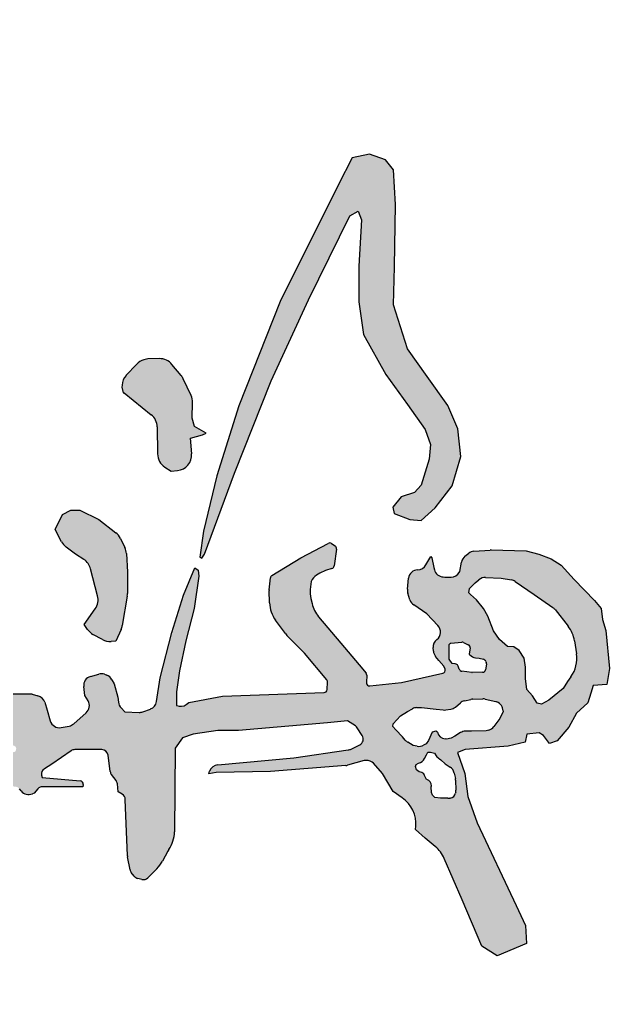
# Model space of a CAD drawing. Extents: x 1680110 to 4798266, y 269661 to 1249705.
# Drawn here: x 2418358 to 2418755, y 670473 to 671131 of the extents above; entities that cross this region are included whole.
import ezdxf

# ---------------------------------------------------------------- set-up
doc = ezdxf.new("R2010")
doc.units = 0
doc.header["$LTSCALE"] = 1000
doc.header["$MEASUREMENT"] = 0
doc.layers.add('签名', color=7, linetype='Continuous')

msp = doc.modelspace()

# ---------------------------------------------------------------- hatches: boundary and pattern name
at = {"layer": '签名'}
h = msp.add_hatch(color=4, dxfattribs=at)
h.paths.add_polyline_path([(2418288.96, 671095.2), (2418302.51, 671093.38), (2418310.06, 671090.52), (2418316.32, 671087.13), (2418318.4, 671082.97), (2418318.92, 671078.03), (2418319.18, 671073.6), (2418319.18, 671072.56), (2418321.53, 671074.64), (2418324.91, 671079.85), (2418328.82, 671085.83), (2418327.26, 671092.6), (2418325.43, 671095.34, 0.161293), (2418314.9, 671103.55), (2418310.59, 671105.09), (2418293.91, 671110.04), (2418271.74, 671115.46, -0.055927), (2418267.29, 671117.09), (2418257.8, 671121.83, -0.036786), (2418255.12, 671123.43), (2418249.79, 671127.16, 0.116967), (2418240.67, 671130.77, 0.125161), (2418239.64, 671130.58), (2418234.16, 671128.07, 0.089225), (2418233.55, 671127.64, -0.045924), (2418233.85, 671127.89), (2418230.54, 671125.62, 0.195275), (2418229.66, 671124.29), (2418229.32, 671122.57, 0.293872), (2418230.16, 671120.43), (2418233.74, 671117.85), (2418237.38, 671116.54), (2418241.29, 671112.64), (2418242.62, 671103.34, 0.040442), (2418242.59, 671103, 0.74192), (2418246.49, 671101.82), (2418247.8, 671103.79), (2418253.54, 671105.61), (2418259.27, 671104.57), (2418263.69, 671101.45), (2418268.68, 671097.18, 0.146226), (2418269.79, 671096.68), (2418279.32, 671095.46)])
h.paths.add_polyline_path([(2418446.63, 670864.88, -0.224051), (2418450.59, 670856.73), (2418450.8, 670838.46, 0.252735), (2418455.7, 670829.64), (2418460.05, 670826.85), (2418464.23, 670827.27, 0.405395), (2418473.77, 670838.58), (2418473.04, 670849.05), (2418481.12, 670851.36), (2418483.43, 670852.51), (2418475.64, 670856.84), (2418474.19, 670862.61), (2418474.43, 670873.08, 0.116113), (2418473.42, 670877.84), (2418468.13, 670889.07, 0.062977), (2418466.7, 670891.32), (2418460.53, 670898.77, 0.230474), (2418452.07, 670902.61), (2418444.18, 670902.4), (2418441.68, 670901.74, 0.141943), (2418436.6, 670898.7), (2418429.78, 670891.37, 0.175293), (2418426.95, 670884.72), (2418426.87, 670883.37), (2418427.74, 670879.62), (2418428.31, 670879.62)])
h.paths.add_polyline_path([(2418429.84, 670771.44, 0.097987), (2418428.81, 670775.43), (2418425.81, 670781.68, 0.115547), (2418422.77, 670785.45), (2418411.42, 670794.31), (2418398.53, 670800.54), (2418392.38, 670800.66), (2418386.89, 670797.64), (2418381.9, 670787.66), (2418386.19, 670779.42, 0.112428), (2418389.24, 670775.82), (2418395.62, 670771.04), (2418401.22, 670767.48, -0.190711), (2418405.81, 670761.15), (2418410.46, 670743, -0.218827), (2418408.87, 670734.27), (2418401.44, 670723.67), (2418403.77, 670720.31, 0.115033), (2418407.35, 670717.07), (2418413.68, 670713.56, 0.14431), (2418419.54, 670712.25), (2418422.65, 670712.45), (2418426.24, 670720.34, 0.064737), (2418427.04, 670722.96), (2418430.4, 670742.73, 0.042109), (2418430.55, 670744.51), (2418430.55, 670758.99)])
h.paths.add_polyline_path([(2418330.64, 670518.48, 0.133698), (2418331.94, 670520.3), (2418334.24, 670526.45), (2418333.99, 670533.18), (2418333.99, 670535.75), (2418331.91, 670536.98), (2418327.25, 670537.22), (2418318.68, 670537.1), (2418314.73, 670537.48, -0.296761), (2418311.1, 670540.36), (2418310.23, 670542.98), (2418308.14, 670542.98), (2418306.21, 670539.98, -0.111035), (2418304.88, 670538.68), (2418302.14, 670536.98), (2418297.32, 670531.65, -0.159662), (2418295.02, 670530.33), (2418291.6, 670529.63), (2418283.03, 670530.37), (2418282.93, 670529.92), (2418282.74, 670525.81), (2418283.13, 670522.28), (2418286.07, 670519.15), (2418290.58, 670514.64), (2418293.12, 670514.84), (2418295.67, 670516.8), (2418297.83, 670516.02), (2418299.98, 670513.27), (2418300.77, 670508.97), (2418300.21, 670498.31, 0.22558), (2418301.61, 670494.94), (2418306.45, 670490.56), (2418308.6, 670490.95), (2418313.5, 670497.41), (2418319.22, 670502.56, 0.121444), (2418320.37, 670504.24), (2418323.09, 670511.6, -0.134274), (2418324.4, 670513.42)])
h = msp.add_hatch(color=4, dxfattribs=at)
h.paths.add_polyline_path([(2418526.79, 670755.1, -0.231178), (2418527.79, 670756.67), (2418547.11, 670768.55), (2418565.67, 670778.32, -0.274551), (2418567.84, 670778.2), (2418570.33, 670776.54, -0.290357), (2418571.26, 670774.46), (2418569.57, 670763.11, -0.282713), (2418568.14, 670761.41), (2418563.82, 670759.97, 0.12974), (2418554.75, 670754.03), (2418554.21, 670752.59), (2418553.5, 670747.24, 0.07073), (2418553.99, 670741.28), (2418554.78, 670737.81, 0.118418), (2418559.18, 670728.92), (2418574.04, 670711.1), (2418586.48, 670696.6), (2418591.11, 670691.04, -0.191696), (2418591.6, 670689.55), (2418591.3, 670684.63, 0.465128), (2418593.64, 670682.38), (2418614.97, 670684.7), (2418642.68, 670690.91, 0.44834), (2418644.23, 670693.68), (2418643.5, 670695.78), (2418640, 670699.52), (2418637.82, 670702.16, -0.157491), (2418636.38, 670705.81), (2418636.23, 670708.13, -0.24693), (2418638.65, 670713.55), (2418638.77, 670713.65, 0.440579), (2418639.46, 670723.03), (2418632.02, 670730.92), (2418623.15, 670736.9, -0.170294), (2418620.63, 670740.28), (2418619.2, 670744.86, -0.102372), (2418618.94, 670747.43), (2418619.72, 670754.82, -0.373734), (2418625.83, 670760.52), (2418625.97, 670760.53, 0.254103), (2418631.21, 670763.62), (2418634.59, 670769.4), (2418635.28, 670768.5), (2418636.73, 670761.99), (2418637.1, 670760.52, 0.331647), (2418643.01, 670755.71), (2418644, 670755.67), (2418648.37, 670755.67, 0.263355), (2418653.84, 670758.76), (2418654.23, 670759.41), (2418655.31, 670765.72, -0.184975), (2418657.64, 670769.64), (2418660.18, 670771.65, -0.149598), (2418663.65, 670773.01), (2418674.93, 670773.86), (2418698.87, 670773.36), (2418707.35, 670771.12), (2418715.58, 670767.88), (2418722.32, 670763.64), (2418731.05, 670753.92), (2418744.86, 670739.95), (2418749.35, 670734.47), (2418750.1, 670726.99), (2418752.34, 670719.76), (2418754.84, 670694.04), (2418753.1, 670683.32), (2418743.87, 670682.57), (2418742.37, 670677.59), (2418740.37, 670671.11), (2418732.64, 670664.13), (2418727.4, 670654.66), (2418719.67, 670645.44), (2418714.43, 670643.69), (2418710.44, 670648.93), (2418707.45, 670650.92), (2418699.22, 670649.92), (2418698.14, 670644.62), (2418686.67, 670641.87), (2418657.74, 670639.63), (2418652.5, 670637.64), (2418657.55, 670623.5), (2418659.54, 670607.95), (2418665.89, 670590.15), (2418692.05, 670534.67), (2418698.43, 670521.28), (2418699.07, 670509.16), (2418679.29, 670500.87), (2418669.08, 670507.25), (2418655.67, 670538.5), (2418643.67, 670566.3, 0.119239), (2418637.67, 670574.29), (2418630.78, 670579.95), (2418624.4, 670585.69), (2418624.57, 670587.91, 0.267055), (2418615.46, 670607.03), (2418609.23, 670611.34), (2418602.2, 670623.38), (2418596.18, 670630.4), (2418595.14, 670631.14, 0.225942), (2418589.74, 670632.1), (2418578.7, 670629.05, -0.047725), (2418577.5, 670628.85), (2418526.91, 670624.88), (2418490.24, 670624.02), (2418485.35, 670623.28), (2418485.87, 670624.95, -0.302854), (2418491.39, 670629.38), (2418542.47, 670633.91), (2418579.11, 670639.28, 0.079622), (2418581.03, 670639.88), (2418586.9, 670642.82, 0.447831), (2418588.56, 670648.93), (2418585.11, 670654.24, 0.101957), (2418583.91, 670655.46), (2418578.61, 670658.99), (2418565.06, 670657.48), (2418505.32, 670652.47), (2418491.27, 670652.47), (2418474.7, 670649.96), (2418467.68, 670647.45), (2418462.66, 670640.43), (2418462.21, 670584.28, -0.1506), (2418458.42, 670572.35), (2418457.64, 670571.21), (2418454.12, 670564.53, -0.07539), (2418450.34, 670559.4), (2418444.24, 670553.31, -0.258442), (2418440.28, 670552.18), (2418437.52, 670552.82, -0.172364), (2418435.12, 670554.35), (2418433.15, 670556.88, -0.116492), (2418432.34, 670558.65), (2418430.53, 670567.7), (2418429.11, 670605.98, 0.257654), (2418426.99, 670609.5), (2418424.39, 670611.01), (2418423.81, 670616.51, 0.137932), (2418422.96, 670618.64), (2418419.8, 670622.78, -0.130882), (2418418.96, 670624.8), (2418417.49, 670635.81, 0.375873), (2418413.28, 670639.5), (2418395.1, 670639.5, 0.153785), (2418392.67, 670638.73), (2418379.69, 670629.65), (2418374.66, 670626.54, 0.298099), (2418372.69, 670622.33), (2418373.27, 670620.7), (2418398.86, 670618.58, -0.449386), (2418400.76, 670616.04), (2418400.45, 670614.53), (2418373.46, 670614.53, 0.210128), (2418370.33, 670613.15), (2418367.72, 670610.31), (2418366.59, 670609.82, -0.340919), (2418359.04, 670611.71), (2418357.97, 670613.06, 0.210758), (2418354.94, 670614.66), (2418349.63, 670615.04, -0.201903), (2418345.22, 670617.28), (2418341.5, 670621.67, -0.259318), (2418340.3, 670627.75), (2418340.87, 670629.53, -0.264412), (2418348.62, 670636.63), (2418355.05, 670638.1), (2418355.56, 670639.24, 0.42547), (2418354.4, 670642.08), (2418351.86, 670643.1, 0.080244), (2418347.28, 670643.74), (2418337.1, 670643.37), (2418277.84, 670642.68), (2418231.37, 670638.81), (2418210.46, 670637.49, 0.145884), (2418208.18, 670636.65), (2418178.14, 670614.15), (2418153.5, 670597.62), (2418123.23, 670574.75), (2418083.45, 670547.67), (2418071.26, 670538.27, 0.151784), (2418069.09, 670535.17), (2418067.97, 670531.69), (2418067.97, 670528.84, 0.121298), (2418068.69, 670525.88), (2418070.52, 670523.78), (2418074.11, 670522.86), (2418077.89, 670522.94, 0.108689), (2418086.76, 670525.1), (2418092.75, 670528.04), (2418136.39, 670548.07), (2418188.99, 670572.14), (2418233.72, 670590.31), (2418252.4, 670594.24), (2418280.42, 670595.71), (2418287.18, 670595.36, -0.148728), (2418291.83, 670593.67), (2418296.02, 670590.53, -0.11645), (2418298.52, 670587.53), (2418301.55, 670581.47), (2418292.05, 670580.01, 0.187953), (2418286.7, 670576.92), (2418276.11, 670563.69, 0.102525), (2418274.55, 670560.62), (2418272.06, 670551.51), (2418260.8, 670551.51, 0.144191), (2418256.19, 670550.15), (2418204.23, 670516.64), (2418155.02, 670487.72, 0.063491), (2418153.32, 670486.4), (2418144.25, 670477.34, -0.080592), (2418142.04, 670475.74), (2418139.2, 670474.33, -0.178905), (2418133.35, 670473.68), (2418131.15, 670477.26), (2418128.78, 670484.28, -0.27945), (2418130.56, 670492.9), (2418133.44, 670496.01), (2418146.99, 670500.07, 0.073381), (2418149.24, 670501.12), (2418215.04, 670544.63), (2418238.18, 670560.67, 0.06755), (2418239.87, 670562.22), (2418243.36, 670566.41), (2418243.56, 670567.57, 0.305341), (2418236.88, 670570.85), (2418234.21, 670570.66), (2418189.97, 670551.02), (2418112.2, 670517.57), (2418089.72, 670509.03, -0.052637), (2418085.41, 670507.89), (2418072.29, 670505.88, -0.090596), (2418064.66, 670506.09), (2418055.79, 670507.97, -0.085038), (2418049.13, 670510.62), (2418045.42, 670512.88, -0.181064), (2418042.66, 670516.4), (2418041.01, 670521.63, -0.147202), (2418040.96, 670525.3), (2418043, 670532.42, -0.109427), (2418044.31, 670534.84), (2418055.76, 670548.05, -0.048018), (2418056.65, 670548.89), (2418092.54, 670577), (2418123.51, 670598.12), (2418133.12, 670605.72, 0.298156), (2418134.6, 670610.14), (2418132.85, 670616.78), (2418129.4, 670620.71), (2418117.61, 670621.69), (2417985.75, 670605.51), (2417912.89, 670597.64), (2417752.89, 670584.6, -0.291644), (2417748.85, 670586.73), (2417737.9, 670605.99), (2417737.9, 670607.57, -0.383842), (2417741.7, 670611.79), (2417765.92, 670614.34), (2417952.21, 670622.69), (2418080.14, 670636.48), (2418125.85, 670639.92), (2418127.68, 670644.86), (2418126.3, 670663.46), (2418118.22, 670687.65), (2418110.8, 670696.92), (2418100.37, 670710.63, -0.101619), (2418098.52, 670714.49), (2418097.14, 670719.98, -0.109256), (2418097.02, 670724.56), (2418098.44, 670731.97, -0.280752), (2418105.88, 670740.15), (2418107.55, 670740.64, -0.126758), (2418112.85, 670740.82), (2418118.02, 670739.67, -0.15474), (2418123.58, 670736.45), (2418132.51, 670726.64, -0.081557), (2418134.38, 670723.75), (2418137.21, 670717.3, -0.093443), (2418138.09, 670713.46), (2418138.63, 670700.01), (2418142.96, 670674.68), (2418149.3, 670649.31, 0.390931), (2418154.12, 670646.15), (2418173.26, 670649.34), (2418188.63, 670657.3, 0.171134), (2418190.56, 670659.36), (2418196.76, 670673.44), (2418215.31, 670701.87), (2418224.14, 670719.51, 0.116513), (2418224.59, 670721.41), (2418224.59, 670734.31, 0.107138), (2418224.21, 670736.07), (2418222.49, 670739.85, 0.523435), (2418215.62, 670741.1), (2418208.62, 670734.1, -0.18265), (2418205.88, 670732.87), (2418197.55, 670732.35, -0.340063), (2418193.25, 670735.25), (2418192.06, 670738.82, 0.294066), (2418188.47, 670741.7), (2418185.19, 670742.05, 0.133568), (2418174.18, 670740.26), (2418172.64, 670739.56), (2418163.23, 670734.34, 0.220074), (2418161.12, 670731.45), (2418159.17, 670721.7, -0.080659), (2418158.69, 670720.42), (2418151.61, 670708.05), (2418149.92, 670709.4, -0.201849), (2418148.34, 670712.3), (2418146.16, 670734.16, -0.240558), (2418146.86, 670735.96), (2418156.47, 670744.49, 0.21433), (2418157.18, 670746.08), (2418157.18, 670748.77, 0.280337), (2418156.03, 670750.66), (2418122.55, 670767.99), (2418098.94, 670782.37, 0.156534), (2418095.15, 670783.28), (2418085.45, 670782.57, -0.46076), (2418080.9, 670787.15), (2418081.99, 670800.34, -0.064651), (2418084.29, 670811.04), (2418091.13, 670837.27), (2418100.87, 670874.7), (2418112.35, 670919.81), (2418114.6, 670931.48), (2418101.56, 670930.17, -0.064936), (2418090.57, 670930.51), (2418080.28, 670932.16, -0.080775), (2418073.81, 670934.32), (2418069.09, 670936.79, -0.135752), (2418060.82, 670944.52), (2418060.58, 670944.91, -0.154043), (2418057.5, 670957.33), (2418057.63, 670959.34, -0.136703), (2418058.37, 670961.49), (2418063.27, 670968.55), (2418064.42, 670968.85, -0.279334), (2418068.63, 670967.57), (2418077.62, 670957.56), (2418090.38, 670951.38), (2418102.91, 670948.88, 0.141167), (2418114.63, 670949.86), (2418117.07, 670951.61), (2418119.97, 670955.79, 0.122029), (2418120.42, 670957.79), (2418119.75, 670988.54, 0.13949), (2418116.32, 670999.65), (2418111.8, 671006.61), (2418108.44, 671010.18, 0.109197), (2418100.86, 671015.34), (2418094.92, 671017.71, -0.674227), (2418098.72, 671037.69), (2418105.46, 671037.38, -0.092395), (2418114.96, 671034.29), (2418122.07, 671030.26, -0.067551), (2418126.62, 671026.8), (2418136.52, 671016.91), (2418136.98, 671016.29, -0.157847), (2418141.09, 671003.86), (2418141.44, 670953.99, 0.507739), (2418144.22, 670951.99), (2418161.63, 670957.67), (2418201.16, 670967.95), (2418204.67, 670969.27, 0.285141), (2418218.32, 670987.04), (2418218.6, 670989.82), (2418212.24, 671002.55), (2418212.07, 671005.39, -0.404917), (2418217.85, 671012.12), (2418222.62, 671012.55, -0.059906), (2418224.14, 671012.5), (2418231.11, 671011.46, -0.217925), (2418235.55, 671008.56), (2418239.47, 671002.35, -0.127757), (2418240.45, 670999.3), (2418240.89, 670991.41), (2418241.14, 670989.52, 0.45192), (2418249.1, 670984.21), (2418261.22, 670987.44, 0.061267), (2418266.03, 670989.38), (2418274.71, 670994.18, -0.126968), (2418284.99, 670996.83), (2418317.87, 670996.83, 0.329734), (2418319.9, 670998.33), (2418323.97, 671011.64), (2418328.98, 670997.8, 0.229531), (2418330.3, 670996.51), (2418332.46, 670995.79, -0.382276), (2418333.87, 670993.33), (2418331.98, 670984.55, -0.203047), (2418331.03, 670983.19), (2418325.21, 670979.55), (2418314.09, 670973.38), (2418298.45, 670968.03), (2418276.62, 670963.92), (2418265.92, 670963.92), (2418256.81, 670964.24, 0.112418), (2418252.17, 670963.36), (2418249.22, 670962.07, 0.326044), (2418247.96, 670959.91), (2418249.84, 670941.55), (2418248.6, 670933.73), (2418245.71, 670928.99, 0.328096), (2418246.13, 670923.98), (2418249.84, 670919.75), (2418259.28, 670885.54, 0.053255), (2418259.61, 670884.7), (2418274.55, 670856.14), (2418286.4, 670837.06), (2418296.48, 670821.32, 0.098742), (2418297.63, 670820.12), (2418312.09, 670810.08), (2418334.68, 670789.55, 0.218816), (2418338.07, 670788.48), (2418339.69, 670788.68, -0.291918), (2418343.82, 670786.72), (2418344.94, 670784.93, -0.158896), (2418345.58, 670782.37), (2418345.02, 670774.54), (2418350.28, 670776.52), (2418339.75, 670765.33), (2418339.3, 670762.67, -0.240188), (2418333.57, 670754.91), (2418329.6, 670754.39), (2418310.36, 670754.39), (2418282.19, 670752.09), (2418266.02, 670751.62), (2418259.56, 670749.78), (2418258.16, 670738.13), (2418249.85, 670722.9), (2418239.22, 670709.98), (2418235.99, 670703.98), (2418230.57, 670691.98, -0.059303), (2418227.97, 670687.68), (2418219.12, 670676.32, 0.096023), (2418215.46, 670669.11), (2418213.82, 670663.38), (2418216.13, 670660.14), (2418222.6, 670658.76), (2418264.96, 670664.82), (2418284.67, 670666.56, 0.368288), (2418290.47, 670672.45), (2418290.53, 670673.39, -0.287337), (2418294.52, 670678.85), (2418296.64, 670679.7, -0.1299), (2418299.87, 670680.09), (2418319, 670677.46), (2418337.65, 670676.95), (2418364.84, 670676.95, -0.061275), (2418366.39, 670676.76), (2418370.37, 670675.76, -0.265952), (2418374.94, 670671.38), (2418376.5, 670666.08), (2418378.64, 670658.83, 0.385739), (2418385.94, 670654.37), (2418391.37, 670655.4, 0.134429), (2418394.39, 670656.88), (2418402.78, 670664.28, 0.361907), (2418404.03, 670672.34), (2418401.89, 670675.91), (2418401.18, 670681.9, -0.367837), (2418405.76, 670688.77), (2418411.3, 670690.35, -0.157947), (2418415.22, 670690.22), (2418416.59, 670689.72, -0.191883), (2418420.12, 670686.58), (2418421.57, 670683.68), (2418424.16, 670674.88), (2418424.47, 670671.48, 0.175535), (2418426.31, 670667.55), (2418428.82, 670665.04), (2418438.41, 670664.59, 0.100406), (2418440.92, 670664.97), (2418446.03, 670666.85, 0.271742), (2418450.13, 670671.84), (2418452.65, 670687.82), (2418460.42, 670718.35), (2418468.36, 670743.48), (2418475.96, 670761.83), (2418478.04, 670760.28), (2418478.55, 670756.14), (2418475.45, 670734.4), (2418469.75, 670712.66), (2418465.6, 670692.47), (2418463.53, 670678.5), (2418463.53, 670669.19, 0.280775), (2418470.12, 670669.93), (2418471.82, 670671.25), (2418494.61, 670675.39), (2418562.8, 670677.9, 0.384258), (2418564.85, 670679.88), (2418565.18, 670684.88, 0.192772), (2418564.69, 670686.39), (2418549.7, 670704.37), (2418538.93, 670715.12, -0.038185), (2418536.82, 670717.58), (2418530.26, 670726.52, -0.150784), (2418526.16, 670738.35), (2418525.87, 670746.81)])
h.paths.add_polyline_path([(2418220.45, 670951.67), (2418221.95, 670944.76), (2418220.84, 670918.05), (2418213.14, 670873.43), (2418202.36, 670832.65), (2418187.73, 670791.11), (2418174.64, 670771.1), (2418156.93, 670780.34), (2418138.45, 670788.8), (2418106.9, 670802.51, -0.411776), (2418104.68, 670808.07), (2418113.81, 670829.58), (2418122.28, 670855.73), (2418132.29, 670894.2), (2418136.91, 670916.51), (2418142.3, 670929.59), (2418147.93, 670931.53), (2418167.79, 670935.44), (2418186.44, 670943.25), (2418202.99, 670948.67), (2418216.54, 670952.27)], flags=16)
h.paths.add_polyline_path([(2418240.97, 670902.59), (2418242.83, 670902.06), (2418246.55, 670895.43), (2418249.47, 670879.77), (2418261.15, 670852.98), (2418277.47, 670818.38, 0.039662), (2418278.3, 670816.92), (2418289.24, 670800.91), (2418299.33, 670782.87), (2418304.37, 670774.11), (2418302.52, 670772.26), (2418285.79, 670771.46), (2418265.44, 670769.29), (2418226.22, 670772.46, 0.081589), (2418224.85, 670772.35), (2418212.23, 670769.2, 0.183834), (2418209.75, 670767.47), (2418208.24, 670765.25, -0.12786), (2418204.21, 670761.74), (2418198.71, 670758.99), (2418193.41, 670760.85), (2418192.71, 670765.35), (2418193.25, 670771.83), (2418200.27, 670786.93), (2418210.53, 670806.36), (2418220.25, 670828.47), (2418229.43, 670852.21), (2418235.91, 670878.65), (2418237.53, 670900.23), (2418238.58, 670902.32)], flags=16)
h.paths.add_polyline_path([(2418660.71, 670747.87), (2418664.59, 670751.69), (2418667.04, 670753.81, -0.191823), (2418671.5, 670755.36), (2418682.07, 670754.89), (2418688.88, 670753.68, -0.10674), (2418691.37, 670752.66), (2418704.22, 670743.82), (2418716.85, 670735.05, -0.07439), (2418718.22, 670733.76), (2418727.03, 670722.55, -0.129106), (2418731.33, 670712.65), (2418732.65, 670704.06, -0.195793), (2418728.94, 670688.47), (2418726.66, 670685.29), (2418723.75, 670680.63), (2418714.13, 670672.77), (2418709.18, 670670.15), (2418706.26, 670670.73), (2418703.06, 670675.68), (2418699.27, 670680.05), (2418698.39, 670687.33), (2418698.39, 670694.9), (2418697.52, 670701.02), (2418694.02, 670706.26), (2418690.53, 670708.59), (2418686.15, 670708.88), (2418680.91, 670713.54), (2418676.83, 670719.36), (2418673.04, 670729.26), (2418670.13, 670734.51), (2418665.46, 670740.33), (2418661.38, 670743.82), (2418660.17, 670744.99)], flags=16)
h.paths.add_polyline_path([(2418647, 670710.16), (2418647.9, 670711.24), (2418648.08, 670711.24), (2418656.19, 670711.96), (2418659.89, 670710.12, -0.319194), (2418661.05, 670707.95), (2418660.52, 670703.86), (2418660.99, 670703.35, 0.170609), (2418664.72, 670701.36), (2418667.19, 670700.98), (2418670.12, 670700.34, -0.270894), (2418671.7, 670698.89), (2418672.06, 670697.73), (2418671.7, 670694.31), (2418671.49, 670693.28, -0.35173), (2418669.45, 670691.57), (2418662.32, 670691.43), (2418655.56, 670692.23, -0.28734), (2418653.81, 670693.64), (2418653.14, 670695.57, 0.155831), (2418652.36, 670696.6, 0.184917), (2418650.98, 670697.24), (2418648.98, 670697.37), (2418647, 670700.44), (2418647, 670705.66)], flags=16)
h.paths.add_polyline_path([(2418609.24, 670656.96), (2418614.29, 670662.23), (2418618.87, 670665.2), (2418622.44, 670667.07, -0.109091), (2418625.09, 670667.79), (2418628.5, 670667.95), (2418638.36, 670666.81), (2418642.98, 670666.23, 0.069308), (2418644.73, 670666.25), (2418648.07, 670666.77, 0.13629), (2418651.18, 670668.17), (2418654.56, 670670.99, -0.117467), (2418657.21, 670672.3), (2418661.58, 670673.31, -0.049761), (2418662.83, 670673.47), (2418669.64, 670673.66, -0.063156), (2418671.23, 670673.5), (2418678.47, 670671.85), (2418679.18, 670671.58, -0.311276), (2418683.28, 670665.62), (2418683.28, 670665.2), (2418680.99, 670660.39), (2418676.99, 670655.01, -0.162986), (2418673.67, 670652.69), (2418671.82, 670652.15), (2418661.97, 670651.92), (2418658.06, 670651.92, 0.140475), (2418654.69, 670650.95), (2418650.73, 670648.48), (2418648.44, 670647.34), (2418645.23, 670646.65), (2418644.25, 670646.77, -0.312011), (2418639.06, 670651.24), (2418638.01, 670651.99), (2418635.6, 670651.23), (2418633.08, 670645.73), (2418631.48, 670643.44), (2418629.81, 670642.51, -0.174687), (2418625.55, 670641.79), (2418622.77, 670642.3), (2418619.09, 670644.51, -0.082204), (2418617.5, 670645.85), (2418615.66, 670648.03), (2418611.08, 670652.84), (2418609.02, 670655.13)], flags=16)
h.paths.add_polyline_path([(2418624.82, 670629.51), (2418626.36, 670630.35, 0.21493), (2418630.46, 670633.61), (2418631.71, 670636.04), (2418632.7, 670637.83), (2418634.39, 670637.83), (2418637.17, 670637.24), (2418638.34, 670635.37, 0.120194), (2418640.5, 670633.27), (2418641.35, 670632.76), (2418644.33, 670629.98), (2418647.66, 670627.8, -0.198061), (2418650.4, 670623.78), (2418651.29, 670619.55), (2418651.56, 670612.23, -0.06461), (2418651.41, 670610.6), (2418651.32, 670610.19, -0.302829), (2418647.91, 670606.94), (2418647.38, 670606.85, -0.052243), (2418646.05, 670606.76), (2418641.15, 670606.93), (2418637.27, 670607.23), (2418635.68, 670608.82), (2418635.09, 670610.61), (2418634.98, 670614.81, 0.37754), (2418631.81, 670619.44), (2418630.41, 670622.13), (2418629.92, 670623.33), (2418628.62, 670624.12), (2418626.73, 670624.52), (2418624.94, 670625.91), (2418624.45, 670628.19)], flags=16)
msp.add_hatch(color=4, dxfattribs=at).paths.add_polyline_path([(2418572.49, 671019.8), (2418533.4, 670941), (2418505.5, 670870.82), (2418490.75, 670823.69), (2418481.78, 670786.56), (2418479.22, 670768.96), (2418480.5, 670768.32), (2418482.41, 670771.12), (2418502.53, 670825.52), (2418527.19, 670887.59), (2418552.33, 670942.1), (2418580.19, 670998.7), (2418585.67, 671001.89), (2418587.96, 670995.96), (2418586.13, 670964.92), (2418586.13, 670940.74), (2418589.33, 670918.83), (2418604.4, 670891.9), (2418619.01, 670871.82), (2418630.89, 670854.93), (2418634.54, 670844.89), (2418633.63, 670834.85), (2418628.15, 670817.51), (2418623.76, 670812.55), (2418614.79, 670809.67), (2418609.03, 670802.63), (2418609.99, 670798.47), (2418620.58, 670794.26), (2418628.26, 670793.62), (2418637.55, 670802.26), (2418649.08, 670816.99), (2418654.85, 670836.83), (2418652.93, 670855.39), (2418646.2, 670871.07), (2418632.11, 670890.59), (2418618.98, 670909.15), (2418609.66, 670938.73), (2418610.3, 670964.33), (2418610.92, 671006.36), (2418609.64, 671029.72), (2418604.2, 671036.44), (2418593.31, 671040.28), (2418581.78, 671037.72)])

# ---------------------------------------------------------------- linework, layer by layer
at = {"layer": '签名', "color": 4}
for p, q in [((2418581.78, 671037.72, -1062.25), (2418572.49, 671019.8, -1062.25)), ((2418593.31, 671040.28, -1062.25), (2418581.78, 671037.72, -1062.25)), ((2418604.2, 671036.44, -1062.25), (2418593.31, 671040.28, -1062.25)), ((2418609.64, 671029.72, -1062.25), (2418604.2, 671036.44, -1062.25)), ((2418610.92, 671006.36, -1062.25), (2418609.64, 671029.72, -1062.25)), ((2418572.49, 671019.8, -1062.25), (2418533.4, 670941, -1062.25)), ((2418610.3, 670964.33, -1062.25), (2418610.92, 671006.36, -1062.25)), ((2418552.33, 670942.1, -1062.25), (2418580.19, 670998.7, -1062.25)), ((2418580.19, 670998.7, -1062.25), (2418585.67, 671001.89, -1062.25)), ((2418585.67, 671001.89, -1062.25), (2418587.96, 670995.96, -1062.25)), ((2418587.96, 670995.96, -1062.25), (2418586.13, 670964.92, -1062.25)), ((2418586.13, 670964.92, -1062.25), (2418586.13, 670940.74, -1062.25)), ((2418609.66, 670938.73, -1062.25), (2418610.3, 670964.33, -1062.25)), ((2418533.4, 670941, -1062.25), (2418505.5, 670870.82, -1062.25)), ((2418527.19, 670887.59, -1062.25), (2418552.33, 670942.1, -1062.25)), ((2418586.13, 670940.74, -1062.25), (2418589.33, 670918.83, -1062.25)), ((2418618.98, 670909.15, -1062.25), (2418609.66, 670938.73, -1062.25)), ((2418589.33, 670918.83, -1062.25), (2418604.4, 670891.9, -1062.25)), ((2418632.11, 670890.59, -1062.25), (2418618.98, 670909.15, -1062.25)), ((2418436.6, 670898.7, -1062.25), (2418429.78, 670891.37, -1062.25)), ((2418444.18, 670902.4, -1062.25), (2418441.68, 670901.74, -1062.25)), ((2418452.07, 670902.61, -1062.25), (2418444.18, 670902.4, -1062.25)), ((2418466.7, 670891.32, -1062.25), (2418460.53, 670898.77, -1062.25)), ((2418604.4, 670891.9, -1062.25), (2418619.01, 670871.82, -1062.25)), ((2418473.42, 670877.84, -1062.25), (2418468.13, 670889.07, -1062.25)), ((2418502.53, 670825.52, -1062.25), (2418527.19, 670887.59, -1062.25)), ((2418646.2, 670871.07, -1062.25), (2418632.11, 670890.59, -1062.25)), ((2418426.95, 670884.72, -1062.25), (2418426.87, 670883.37, -1062.25)), ((2418426.87, 670883.37, -1062.25), (2418427.74, 670879.62, -1062.25)), ((2418427.74, 670879.62, -1062.25), (2418428.31, 670879.62, -1062.25)), ((2418428.31, 670879.62, -1062.25), (2418446.63, 670864.88, -1062.25)), ((2418474.19, 670862.61, -1062.25), (2418474.43, 670873.08, -1062.25)), ((2418505.5, 670870.82, -1062.25), (2418490.75, 670823.69, -1062.25)), ((2418619.01, 670871.82, -1062.25), (2418630.89, 670854.93, -1062.25)), ((2418652.93, 670855.39, -1062.25), (2418646.2, 670871.07, -1062.25)), ((2418475.64, 670856.84, -1062.25), (2418474.19, 670862.61, -1062.25)), ((2418450.59, 670856.73, -1062.25), (2418450.8, 670838.46, -1062.25)), ((2418483.43, 670852.51, -1062.25), (2418475.64, 670856.84, -1062.25)), ((2418481.12, 670851.36, -1062.25), (2418483.43, 670852.51, -1062.25)), ((2418630.89, 670854.93, -1062.25), (2418634.54, 670844.89, -1062.25)), ((2418654.85, 670836.83, -1062.25), (2418652.93, 670855.39, -1062.25)), ((2418473.04, 670849.05, -1062.25), (2418481.12, 670851.36, -1062.25)), ((2418473.77, 670838.58, -1062.25), (2418473.04, 670849.05, -1062.25)), ((2418634.54, 670844.89, -1062.25), (2418633.63, 670834.85, -1062.25)), ((2418633.63, 670834.85, -1062.25), (2418628.15, 670817.51, -1062.25)), ((2418649.08, 670816.99, -1062.25), (2418654.85, 670836.83, -1062.25)), ((2418455.7, 670829.64, -1062.25), (2418460.05, 670826.85, -1062.25)), ((2418460.05, 670826.85, -1062.25), (2418464.23, 670827.27, -1062.25)), ((2418490.75, 670823.69, -1062.25), (2418481.78, 670786.56, -1062.25)), ((2418482.41, 670771.12, -1062.25), (2418502.53, 670825.52, -1062.25)), ((2418628.15, 670817.51, -1062.25), (2418623.76, 670812.55, -1062.25)), ((2418637.55, 670802.26, -1062.25), (2418649.08, 670816.99, -1062.25)), ((2418614.79, 670809.67, -1062.25), (2418609.03, 670802.63, -1062.25)), ((2418623.76, 670812.55, -1062.25), (2418614.79, 670809.67, -1062.25)), ((2418386.89, 670797.64, -1062.25), (2418392.38, 670800.66, -1062.25)), ((2418392.38, 670800.66, -1062.25), (2418398.53, 670800.54, -1062.25)), ((2418398.53, 670800.54, -1062.25), (2418411.42, 670794.31, -1062.25)), ((2418609.03, 670802.63, -1062.25), (2418609.99, 670798.47, -1062.25)), ((2418628.26, 670793.62, -1062.25), (2418637.55, 670802.26, -1062.25)), ((2418381.9, 670787.66, -1062.25), (2418386.89, 670797.64, -1062.25)), ((2418411.42, 670794.31, -1062.25), (2418422.77, 670785.45, -1062.25)), ((2418609.99, 670798.47, -1062.25), (2418620.58, 670794.26, -1062.25)), ((2418620.58, 670794.26, -1062.25), (2418628.26, 670793.62, -1062.25)), ((2418386.19, 670779.42, -1062.25), (2418381.9, 670787.66, -1062.25)), ((2418425.81, 670781.68, -1062.25), (2418428.81, 670775.43, -1062.25)), ((2418481.78, 670786.56, -1062.25), (2418479.22, 670768.96, -1062.25)), ((2418395.62, 670771.04, -1062.25), (2418389.24, 670775.82, -1062.25)), ((2418547.11, 670768.55, -1062.25), (2418565.67, 670778.32, -1062.25)), ((2418567.84, 670778.2, -1062.25), (2418570.33, 670776.54, -1062.25)), ((2418571.26, 670774.46, -1062.25), (2418569.57, 670763.11, -1062.25)), ((2418663.65, 670773.01, -1062.25), (2418674.62, 670773.84, -1062.25)), ((2418675.23, 670773.86, -1062.25), (2418698.87, 670773.36, -1062.25)), ((2418401.22, 670767.48, -1062.25), (2418395.62, 670771.04, -1062.25)), ((2418429.84, 670771.44, -1062.25), (2418430.55, 670758.99, -1062.25)), ((2418479.22, 670768.96, -1062.25), (2418480.5, 670768.32, -1062.25)), ((2418480.5, 670768.32, -1062.25), (2418482.41, 670771.12, -1062.25)), ((2418527.79, 670756.67, -1062.25), (2418547.11, 670768.55, -1062.25)), ((2418631.29, 670763.75, -1062.25), (2418634.59, 670769.4, -1062.25)), ((2418634.59, 670769.4, -1062.25), (2418635.28, 670768.5, -1062.25)), ((2418635.28, 670768.5, -1062.25), (2418636.73, 670761.99, -1062.25)), ((2418657.64, 670769.64, -1062.25), (2418660.18, 670771.65, -1062.25)), ((2418698.87, 670773.36, -1062.25), (2418707.35, 670771.12, -1062.25)), ((2418707.35, 670771.12, -1062.25), (2418715.58, 670767.88, -1062.25)), ((2418715.58, 670767.88, -1062.25), (2418722.32, 670763.64, -1062.25)), ((2418410.46, 670743, -1062.25), (2418405.81, 670761.15, -1062.25)), ((2418468.36, 670743.48, -1062.25), (2418475.96, 670761.83, -1062.25)), ((2418475.96, 670761.83, -1062.25), (2418478.04, 670760.28, -1062.25)), ((2418568.14, 670761.41, -1062.25), (2418563.82, 670759.97, -1062.25)), ((2418625.83, 670760.52, -1062.25), (2418625.97, 670760.53, -1062.25)), ((2418636.73, 670761.99, -1062.25), (2418637.1, 670760.52, -1062.25)), ((2418654.23, 670759.41, -1062.25), (2418655.31, 670765.72, -1062.25)), ((2418722.32, 670763.64, -1062.25), (2418731.05, 670753.92, -1062.25)), ((2418430.55, 670758.99, -1062.25), (2418430.55, 670744.51, -1062.25)), ((2418478.55, 670756.14, -1062.25), (2418475.45, 670734.4, -1062.25)), ((2418478.04, 670760.28, -1062.25), (2418478.55, 670756.14, -1062.25)), ((2418525.88, 670746.97, -1062.25), (2418526.79, 670755.1, -1062.25)), ((2418554.75, 670754.03, -1062.25), (2418554.21, 670752.59, -1062.25)), ((2418618.94, 670747.43, -1062.25), (2418619.72, 670754.82, -1062.25)), ((2418643.01, 670755.71, -1062.25), (2418644, 670755.67, -1062.25)), ((2418644, 670755.67, -1062.25), (2418648.37, 670755.67, -1062.25)), ((2418653.84, 670758.76, -1062.25), (2418654.23, 670759.41, -1062.25)), ((2418664.59, 670751.69, -1062.25), (2418667.04, 670753.81, -1062.25)), ((2418671.5, 670755.36, -1062.25), (2418682.07, 670754.89, -1062.25)), ((2418682.07, 670754.89, -1062.25), (2418688.88, 670753.68, -1062.25)), ((2418731.05, 670753.92, -1062.25), (2418744.86, 670739.95, -1062.25)), ((2418554.21, 670752.59, -1062.25), (2418553.5, 670747.24, -1062.25)), ((2418660.17, 670744.99, -1062.25), (2418660.71, 670747.87, -1062.25)), ((2418660.71, 670747.87, -1062.25), (2418664.59, 670751.69, -1062.25)), ((2418691.37, 670752.66, -1062.25), (2418704.22, 670743.82, -1062.25)), ((2418430.4, 670742.73, -1062.25), (2418427.04, 670722.96, -1062.25)), ((2418460.42, 670718.35, -1062.25), (2418468.36, 670743.48, -1062.25)), ((2418468.36, 670743.48, -1062.25), (2418468.36, 670743.48, -1062.25)), ((2418526.16, 670738.35, -1062.25), (2418525.87, 670746.66, -1062.25)), ((2418553.99, 670741.28, -1062.25), (2418554.78, 670737.81, -1062.25)), ((2418620.63, 670740.28, -1062.25), (2418619.2, 670744.86, -1062.25)), ((2418661.38, 670743.82, -1062.25), (2418660.17, 670744.99, -1062.25)), ((2418665.46, 670740.33, -1062.25), (2418661.38, 670743.82, -1062.25)), ((2418704.22, 670743.82, -1062.25), (2418716.85, 670735.05, -1062.25)), ((2418401.44, 670723.67, -1062.25), (2418408.87, 670734.27, -1062.25)), ((2418475.45, 670734.4, -1062.25), (2418469.75, 670712.66, -1062.25)), ((2418632.02, 670730.92, -1062.25), (2418623.15, 670736.9, -1062.25)), ((2418670.13, 670734.51, -1062.25), (2418665.46, 670740.33, -1062.25)), ((2418673.04, 670729.26, -1062.25), (2418670.13, 670734.51, -1062.25)), ((2418744.86, 670739.95, -1062.25), (2418749.35, 670734.47, -1062.25)), ((2418749.35, 670734.47, -1062.25), (2418750.1, 670726.99, -1062.25)), ((2418559.18, 670728.92, -1062.25), (2418574.04, 670711.1, -1062.25)), ((2418639.46, 670723.03, -1062.25), (2418632.02, 670730.92, -1062.25)), ((2418676.83, 670719.36, -1062.25), (2418673.04, 670729.26, -1062.25)), ((2418718.22, 670733.76, -1062.25), (2418727.03, 670722.55, -1062.25)), ((2418403.77, 670720.31, -1062.25), (2418401.44, 670723.67, -1062.25)), ((2418536.82, 670717.58, -1062.25), (2418530.26, 670726.52, -1062.25)), ((2418750.1, 670726.99, -1062.25), (2418752.34, 670719.76, -1062.25)), ((2418413.68, 670713.56, -1062.25), (2418407.35, 670717.07, -1062.25)), ((2418426.24, 670720.34, -1062.25), (2418422.65, 670712.45, -1062.25)), ((2418452.65, 670687.82, -1062.25), (2418460.42, 670718.35, -1062.25)), ((2418549.7, 670704.37, -1062.25), (2418538.93, 670715.12, -1062.25)), ((2418680.91, 670713.54, -1062.25), (2418676.83, 670719.36, -1062.25)), ((2418752.34, 670719.76, -1062.25), (2418754.84, 670694.04, -1062.25)), ((2418422.65, 670712.45, -1062.25), (2418419.54, 670712.25, -1062.25)), ((2418469.75, 670712.66, -1062.25), (2418465.6, 670692.47, -1062.25)), ((2418574.04, 670711.1, -1062.25), (2418586.48, 670696.6, -1062.25)), ((2418636.38, 670705.81, -1062.25), (2418636.23, 670708.13, -1062.25)), ((2418638.65, 670713.55, -1062.25), (2418638.77, 670713.65, -1062.25)), ((2418647, 670710.16, -1062.25), (2418647.9, 670711.24, -1062.25)), ((2418647, 670705.66, -1062.25), (2418647, 670710.16, -1062.25)), ((2418647.9, 670711.24, -1062.25), (2418648.08, 670711.24, -1062.25)), ((2418648.08, 670711.24, -1062.25), (2418655.59, 670711.91, -1062.25)), ((2418656.73, 670711.7, -1062.25), (2418659.89, 670710.12, -1062.25)), ((2418661.05, 670707.95, -1062.25), (2418660.52, 670703.86, -1062.25)), ((2418686.15, 670708.88, -1062.25), (2418680.91, 670713.54, -1062.25)), ((2418690.53, 670708.59, -1062.25), (2418686.15, 670708.88, -1062.25)), ((2418694.02, 670706.26, -1062.25), (2418690.53, 670708.59, -1062.25)), ((2418731.33, 670712.65, -1062.25), (2418732.65, 670704.06, -1062.25)), ((2418564.69, 670686.39, -1062.25), (2418549.7, 670704.37, -1062.25)), ((2418640, 670699.52, -1062.25), (2418637.82, 670702.16, -1062.25)), ((2418647, 670700.44, -1062.25), (2418647, 670705.66, -1062.25)), ((2418660.52, 670703.86, -1062.25), (2418660.99, 670703.35, -1062.25)), ((2418664.72, 670701.36, -1062.25), (2418667.19, 670700.98, -1062.25)), ((2418697.52, 670701.02, -1062.25), (2418694.02, 670706.26, -1062.25)), ((2418586.48, 670696.6, -1062.25), (2418591.11, 670691.04, -1062.25)), ((2418643.5, 670695.78, -1062.25), (2418640, 670699.52, -1062.25)), ((2418644.23, 670693.68, -1062.25), (2418643.5, 670695.78, -1062.25)), ((2418648.98, 670697.37, -1062.25), (2418647, 670700.44, -1062.25)), ((2418650.98, 670697.24, -1062.25), (2418648.98, 670697.37, -1062.25)), ((2418652.51, 670696.49, -1062.25), (2418652.22, 670696.73, -1062.25)), ((2418653.81, 670693.64, -1062.25), (2418653.14, 670695.57, -1062.25)), ((2418667.19, 670700.98, -1062.25), (2418670.12, 670700.34, -1062.25)), ((2418671.7, 670698.89, -1062.25), (2418671.93, 670698.15, -1062.25)), ((2418672.01, 670697.3, -1062.25), (2418671.7, 670694.31, -1062.25)), ((2418698.39, 670694.9, -1062.25), (2418697.52, 670701.02, -1062.25)), ((2418698.39, 670687.33, -1062.25), (2418698.39, 670694.9, -1062.25)), ((2418405.76, 670688.77, -1062.25), (2418411.3, 670690.35, -1062.25)), ((2418415.22, 670690.22, -1062.25), (2418416.59, 670689.72, -1062.25)), ((2418465.6, 670692.47, -1062.25), (2418463.53, 670678.5, -1062.25)), ((2418591.6, 670689.55, -1062.25), (2418591.3, 670684.63, -1062.25)), ((2418614.97, 670684.7, -1062.25), (2418642.68, 670690.91, -1062.25)), ((2418662.18, 670691.45, -1062.25), (2418655.56, 670692.23, -1062.25)), ((2418669.45, 670691.57, -1062.25), (2418662.47, 670691.43, -1062.25)), ((2418671.7, 670694.31, -1062.25), (2418671.49, 670693.28, -1062.25)), ((2418728.94, 670688.47, -1062.25), (2418726.66, 670685.29, -1062.25)), ((2418754.84, 670694.04, -1062.25), (2418753.1, 670683.32, -1062.25)), ((2418401.89, 670675.91, -1062.25), (2418401.18, 670681.9, -1062.25)), ((2418420.12, 670686.58, -1062.25), (2418421.57, 670683.68, -1062.25)), ((2418421.57, 670683.68, -1062.25), (2418424.16, 670674.88, -1062.25)), ((2418450.13, 670671.84, -1062.25), (2418452.65, 670687.82, -1062.25)), ((2418564.85, 670679.88, -1062.25), (2418565.18, 670684.88, -1062.25)), ((2418593.64, 670682.38, -1062.25), (2418614.97, 670684.7, -1062.25)), ((2418699.27, 670680.05, -1062.25), (2418698.39, 670687.33, -1062.25)), ((2418726.66, 670685.29, -1062.25), (2418723.75, 670680.63, -1062.25)), ((2418743.87, 670682.57, -1062.25), (2418742.37, 670677.59, -1062.25)), ((2418753.1, 670683.32, -1062.25), (2418743.87, 670682.57, -1062.25)), ((2418337.65, 670676.95, -1062.25), (2418364.84, 670676.95, -1062.25)), ((2418366.39, 670676.76, -1062.25), (2418370.37, 670675.76, -1062.25)), ((2418404.03, 670672.34, -1062.25), (2418401.89, 670675.91, -1062.25)), ((2418463.53, 670678.5, -1062.25), (2418463.53, 670669.18, -1062.25)), ((2418471.82, 670671.25, -1062.25), (2418494.61, 670675.39, -1062.25)), ((2418494.61, 670675.39, -1062.25), (2418562.8, 670677.9, -1062.25)), ((2418703.06, 670675.68, -1062.25), (2418699.27, 670680.05, -1062.25)), ((2418706.26, 670670.73, -1062.25), (2418703.06, 670675.68, -1062.25)), ((2418723.75, 670680.63, -1062.25), (2418714.13, 670672.77, -1062.25)), ((2418742.37, 670677.59, -1062.25), (2418740.37, 670671.11, -1062.25)), ((2418374.94, 670671.38, -1062.25), (2418376.5, 670666.08, -1062.25)), ((2418424.16, 670674.88, -1062.25), (2418424.47, 670671.48, -1062.25)), ((2418463.53, 670669.18, -1062.25), (2418463.7, 670669.11, -1062.25)), ((2418470.12, 670669.93, -1062.25), (2418471.82, 670671.25, -1062.25)), ((2418651.18, 670668.17, -1062.25), (2418654.56, 670670.99, -1062.25)), ((2418657.21, 670672.3, -1062.25), (2418661.58, 670673.31, -1062.25)), ((2418662.83, 670673.47, -1062.25), (2418669.64, 670673.66, -1062.25)), ((2418671.23, 670673.5, -1062.25), (2418678.47, 670671.85, -1062.25)), ((2418678.47, 670671.85, -1062.25), (2418679.18, 670671.58, -1062.25)), ((2418709.18, 670670.15, -1062.25), (2418706.26, 670670.73, -1062.25)), ((2418714.13, 670672.77, -1062.25), (2418709.18, 670670.15, -1062.25)), ((2418740.37, 670671.11, -1062.25), (2418732.64, 670664.13, -1062.25)), ((2418376.5, 670666.08, -1062.25), (2418378.64, 670658.83, -1062.25)), ((2418394.39, 670656.88, -1062.25), (2418402.78, 670664.28, -1062.25)), ((2418426.31, 670667.55, -1062.25), (2418428.82, 670665.04, -1062.25)), ((2418428.82, 670665.04, -1062.25), (2418438.41, 670664.59, -1062.25)), ((2418440.92, 670664.97, -1062.25), (2418446.03, 670666.85, -1062.25)), ((2418609.24, 670656.96, -1062.25), (2418614.29, 670662.23, -1062.25)), ((2418614.29, 670662.23, -1062.25), (2418618.87, 670665.2, -1062.25)), ((2418618.87, 670665.2, -1062.25), (2418622.44, 670667.07, -1062.25)), ((2418625.09, 670667.79, -1062.25), (2418628.5, 670667.95, -1062.25)), ((2418628.5, 670667.95, -1062.25), (2418638.36, 670666.81, -1062.25)), ((2418638.36, 670666.81, -1062.25), (2418642.98, 670666.23, -1062.25)), ((2418644.73, 670666.25, -1062.25), (2418648.07, 670666.77, -1062.25)), ((2418683.28, 670665.2, -1062.25), (2418680.99, 670660.39, -1062.25)), ((2418683.28, 670665.62, -1062.25), (2418683.28, 670665.2, -1062.25)), ((2418732.64, 670664.13, -1062.25), (2418727.4, 670654.66, -1062.25)), ((2418385.94, 670654.37, -1062.25), (2418391.37, 670655.4, -1062.25)), ((2418565.06, 670657.48, -1062.25), (2418505.32, 670652.47, -1062.25)), ((2418578.61, 670658.99, -1062.25), (2418565.06, 670657.48, -1062.25)), ((2418583.91, 670655.46, -1062.25), (2418578.61, 670658.99, -1062.25)), ((2418609.02, 670655.13, -1062.25), (2418609.24, 670656.96, -1062.25)), ((2418680.99, 670660.39, -1062.25), (2418676.99, 670655.01, -1062.25)), ((2418474.7, 670649.96, -1062.25), (2418467.68, 670647.45, -1062.25)), ((2418491.27, 670652.47, -1062.25), (2418474.7, 670649.96, -1062.25)), ((2418505.32, 670652.47, -1062.25), (2418491.27, 670652.47, -1062.25)), ((2418588.56, 670648.93, -1062.25), (2418585.11, 670654.24, -1062.25)), ((2418611.08, 670652.84, -1062.25), (2418609.02, 670655.13, -1062.25)), ((2418615.66, 670648.03, -1062.25), (2418611.08, 670652.84, -1062.25)), ((2418635.6, 670651.23, -1062.25), (2418633.08, 670645.73, -1062.25)), ((2418638.01, 670651.99, -1062.25), (2418635.6, 670651.23, -1062.25)), ((2418639.06, 670651.24, -1062.25), (2418638.01, 670651.99, -1062.25)), ((2418654.69, 670650.95, -1062.25), (2418650.73, 670648.48, -1062.25)), ((2418661.97, 670651.92, -1062.25), (2418658.06, 670651.92, -1062.25)), ((2418671.82, 670652.15, -1062.25), (2418661.97, 670651.92, -1062.25)), ((2418673.67, 670652.69, -1062.25), (2418671.82, 670652.15, -1062.25)), ((2418699.22, 670649.92, -1062.25), (2418698.14, 670644.62, -1062.25)), ((2418707.45, 670650.92, -1062.25), (2418699.22, 670649.92, -1062.25)), ((2418710.44, 670648.93, -1062.25), (2418707.45, 670650.92, -1062.25)), ((2418714.43, 670643.69, -1062.25), (2418710.44, 670648.93, -1062.25)), ((2418727.4, 670654.66, -1062.25), (2418719.67, 670645.44, -1062.25)), ((2418467.68, 670647.45, -1062.25), (2418462.66, 670640.43, -1062.25)), ((2418581.03, 670639.88, -1062.25), (2418586.9, 670642.82, -1062.25)), ((2418617.5, 670645.85, -1062.25), (2418615.66, 670648.03, -1062.25)), ((2418622.77, 670642.3, -1062.25), (2418619.09, 670644.51, -1062.25)), ((2418625.55, 670641.79, -1062.25), (2418622.77, 670642.3, -1062.25)), ((2418631.48, 670643.44, -1062.25), (2418629.81, 670642.51, -1062.25)), ((2418633.08, 670645.73, -1062.25), (2418631.48, 670643.44, -1062.25)), ((2418645.23, 670646.65, -1062.25), (2418644.25, 670646.77, -1062.25)), ((2418648.44, 670647.34, -1062.25), (2418645.23, 670646.65, -1062.25)), ((2418650.73, 670648.48, -1062.25), (2418648.44, 670647.34, -1062.25)), ((2418698.14, 670644.62, -1062.25), (2418686.67, 670641.87, -1062.25)), ((2418719.67, 670645.44, -1062.25), (2418714.43, 670643.69, -1062.25)), ((2418392.67, 670638.73, -1062.25), (2418379.69, 670629.65, -1062.25)), ((2418413.28, 670639.5, -1062.25), (2418395.1, 670639.5, -1062.25)), ((2418418.96, 670624.8, -1062.25), (2418417.49, 670635.81, -1062.25)), ((2418462.66, 670640.43, -1062.25), (2418462.21, 670584.28, -1062.25)), ((2418542.47, 670633.91, -1062.25), (2418579.11, 670639.28, -1062.25)), ((2418630.46, 670633.61, -1062.25), (2418631.71, 670636.04, -1062.25)), ((2418631.71, 670636.04, -1062.25), (2418632.7, 670637.83, -1062.25)), ((2418632.7, 670637.83, -1062.25), (2418634.39, 670637.83, -1062.25)), ((2418634.39, 670637.83, -1062.25), (2418637.17, 670637.24, -1062.25)), ((2418637.17, 670637.24, -1062.25), (2418638.34, 670635.37, -1062.25)), ((2418657.74, 670639.63, -1062.25), (2418652.5, 670637.64, -1062.25)), ((2418652.5, 670637.64, -1062.25), (2418657.55, 670623.5, -1062.25)), ((2418686.67, 670641.87, -1062.25), (2418657.74, 670639.63, -1062.25)), ((2418379.69, 670629.65, -1062.25), (2418374.66, 670626.54, -1062.25)), ((2418491.39, 670629.38, -1062.25), (2418542.47, 670633.91, -1062.25)), ((2418589.74, 670632.1, -1062.25), (2418578.7, 670629.05, -1062.25)), ((2418596.18, 670630.4, -1062.25), (2418595.14, 670631.14, -1062.25)), ((2418602.2, 670623.38, -1062.25), (2418596.18, 670630.4, -1062.25)), ((2418624.45, 670628.19, -1062.25), (2418624.82, 670629.51, -1062.25)), ((2418624.82, 670629.51, -1062.25), (2418626.36, 670630.35, -1062.25)), ((2418624.82, 670629.51, -1062.25), (2418624.82, 670629.51, -1062.25)), ((2418640.5, 670633.27, -1062.25), (2418641.35, 670632.76, -1062.25)), ((2418641.35, 670632.76, -1062.25), (2418644.33, 670629.98, -1062.25)), ((2418644.33, 670629.98, -1062.25), (2418647.66, 670627.8, -1062.25)), ((2418372.69, 670622.33, -1062.25), (2418373.27, 670620.7, -1062.25)), ((2418422.96, 670618.64, -1062.25), (2418419.8, 670622.78, -1062.25)), ((2418485.35, 670623.28, -1062.25), (2418485.87, 670624.95, -1062.25)), ((2418490.24, 670624.02, -1062.25), (2418485.35, 670623.28, -1062.25)), ((2418526.91, 670624.88, -1062.25), (2418490.24, 670624.02, -1062.25)), ((2418577.5, 670628.85, -1062.25), (2418526.91, 670624.88, -1062.25)), ((2418609.23, 670611.34, -1062.25), (2418602.2, 670623.38, -1062.25)), ((2418624.94, 670625.91, -1062.25), (2418624.45, 670628.19, -1062.25)), ((2418626.73, 670624.52, -1062.25), (2418624.94, 670625.91, -1062.25)), ((2418628.62, 670624.12, -1062.25), (2418626.73, 670624.52, -1062.25)), ((2418629.92, 670623.33, -1062.25), (2418628.62, 670624.12, -1062.25)), ((2418630.41, 670622.13, -1062.25), (2418629.92, 670623.33, -1062.25)), ((2418650.4, 670623.78, -1062.25), (2418651.18, 670620.09, -1062.25)), ((2418657.55, 670623.5, -1062.25), (2418659.54, 670607.95, -1062.25)), ((2418373.27, 670620.7, -1062.25), (2418398.86, 670618.58, -1062.25)), ((2418400.76, 670616.04, -1062.25), (2418400.45, 670614.53, -1062.25)), ((2418424.39, 670611.01, -1062.25), (2418423.81, 670616.51, -1062.25)), ((2418631.81, 670619.45, -1062.25), (2418630.41, 670622.13, -1062.25)), ((2418632.05, 670619.37, -1062.25), (2418631.81, 670619.45, -1062.25)), ((2418651.31, 670619, -1062.25), (2418651.56, 670612.23, -1062.25)), ((2418359.04, 670611.71, -1062.25), (2418357.97, 670613.06, -1062.25)), ((2418367.72, 670610.31, -1062.25), (2418366.59, 670609.82, -1062.25)), ((2418370.33, 670613.15, -1062.25), (2418367.72, 670610.31, -1062.25)), ((2418400.45, 670614.53, -1062.25), (2418373.46, 670614.53, -1062.25)), ((2418426.99, 670609.5, -1062.25), (2418424.39, 670611.01, -1062.25)), ((2418615.46, 670607.03, -1062.25), (2418609.23, 670611.34, -1062.25)), ((2418634.99, 670614.48, -1062.25), (2418635.01, 670615.2, -1062.25)), ((2418635.09, 670610.61, -1062.25), (2418634.99, 670614.48, -1062.25)), ((2418635.68, 670608.82, -1062.25), (2418635.09, 670610.61, -1062.25)), ((2418651.41, 670610.6, -1062.25), (2418651.32, 670610.19, -1062.25)), ((2418430.52, 670568.04, -1062.25), (2418429.11, 670605.98, -1062.25)), ((2418637.27, 670607.23, -1062.25), (2418635.68, 670608.82, -1062.25)), ((2418641.15, 670606.93, -1062.25), (2418637.27, 670607.23, -1062.25)), ((2418646.05, 670606.76, -1062.25), (2418641.15, 670606.93, -1062.25)), ((2418647.91, 670606.94, -1062.25), (2418647.38, 670606.85, -1062.25)), ((2418659.54, 670607.95, -1062.25), (2418665.89, 670590.15, -1062.25)), ((2418665.89, 670590.15, -1062.25), (2418692.05, 670534.67, -1062.25)), ((2418624.4, 670585.69, -1062.25), (2418624.57, 670587.91, -1062.25)), ((2418630.78, 670579.95, -1062.25), (2418624.4, 670585.69, -1062.25)), ((2418637.67, 670574.29, -1062.25), (2418630.78, 670579.95, -1062.25)), ((2418457.64, 670571.21, -1062.25), (2418454.12, 670564.53, -1062.25)), ((2418458.42, 670572.35, -1062.25), (2418457.64, 670571.21, -1062.25)), ((2418432.34, 670558.65, -1062.25), (2418430.6, 670567.37, -1062.25)), ((2418655.67, 670538.5, -1062.25), (2418643.67, 670566.3, -1062.25)), ((2418435.12, 670554.35, -1062.25), (2418433.15, 670556.88, -1062.25)), ((2418450.34, 670559.4, -1062.25), (2418444.24, 670553.31, -1062.25)), ((2418440.28, 670552.18, -1062.25), (2418437.52, 670552.82, -1062.25)), ((2418669.08, 670507.25, -1062.25), (2418655.67, 670538.5, -1062.25)), ((2418692.05, 670534.67, -1062.25), (2418698.43, 670521.28, -1062.25)), ((2418698.43, 670521.28, -1062.25), (2418699.07, 670509.16, -1062.25)), ((2418679.29, 670500.87, -1062.25), (2418669.08, 670507.25, -1062.25)), ((2418699.07, 670509.16, -1062.25), (2418679.29, 670500.87, -1062.25))]:
    msp.add_line(p, q, dxfattribs=at)
for centre, radius, start, end in [((2418444.38, 670891.46, -1062.25), 10.62, 104.73253, 137.0476), ((2418452.35, 670891.99, -1062.25), 10.62, 39.63276, 91.54694), ((2418437.55, 670884.13, -1062.25), 10.62, 137.0476, 176.81768), ((2418458.52, 670884.54, -1062.25), 10.62, 25.21844, 39.63276), ((2418463.81, 670873.32, -1062.25), 10.62, 358.72597, 25.21844), ((2418439.97, 670856.61, -1062.25), 10.62, 0.66672, 51.18112), ((2418461.43, 670838.59, -1062.25), 10.62, 180.66672, 237.40116), ((2418463.17, 670837.84, -1062.25), 10.62, 275.70614, 3.97561), ((2418416.23, 670777.08, -1062.25), 10.62, 25.65856, 52.02306), ((2418395.61, 670784.32, -1062.25), 10.62, 207.49283, 233.15168), ((2418419.23, 670770.83, -1062.25), 10.62, 3.27305, 25.65856), ((2418566.66, 670776.44, -1062.25), 2.12, 56.33066, 117.74003), ((2418569.15, 670774.78, -1062.25), 2.12, 351.56651, 56.33066), ((2418675.1, 670767.48, -1062.25), 6.37, 88.80744, 94.31267), ((2418395.52, 670758.52, -1062.25), 10.62, 14.36013, 57.54915), ((2418661.59, 670764.65, -1062.25), 6.37, 128.34562, 170.26492), ((2418664.13, 670766.66, -1062.25), 6.37, 94.31267, 128.34562), ((2418567.47, 670763.43, -1062.25), 2.12, 288.42146, 351.56651), ((2418626.06, 670754.15, -1062.25), 6.37, 92.01658, 173.98631), ((2418625.75, 670766.9, -1062.25), 6.37, 272.01658, 330.44195), ((2418643.28, 670762.08, -1062.25), 6.37, 194.12065, 267.51241), ((2418528.9, 670754.86, -1062.25), 2.12, 121.58744, 173.65489), ((2418570.54, 670739.81, -1062.25), 21.24, 108.42146, 137.99045), ((2418648.37, 670762.04, -1062.25), 6.37, 270, 329.0164), ((2418671.21, 670748.99, -1062.25), 6.37, 87.4572, 130.89212), ((2418574.71, 670745.99, -1062.25), 21.24, 176.63091, 192.81398), ((2418625.28, 670746.77, -1062.25), 6.37, 173.98631, 197.3668), ((2418687.76, 670747.4, -1062.25), 6.37, 55.51246, 79.88308), ((2418400.17, 670740.37, -1062.25), 10.62, 324.98687, 14.36013), ((2418419.93, 670744.51, -1062.25), 10.62, 350.35504, 360), ((2418528, 670746.73, -1062.25), 2.12, 173.65489, 181.97648), ((2418547.39, 670739.09, -1062.25), 21.24, 181.97648, 216.27528), ((2418575.5, 670742.52, -1062.25), 21.24, 192.81398, 219.82768), ((2418626.71, 670742.18, -1062.25), 6.37, 197.3668, 236.02439), ((2418713.21, 670729.82, -1062.25), 6.37, 38.17904, 55.19659), ((2418416.57, 670724.74, -1062.25), 10.62, 335.5391, 350.35504), ((2418634.83, 670718.66, -1062.25), 6.37, 308.212, 43.32106), ((2418710.33, 670709.42, -1062.25), 21.24, 8.75292, 38.17904), ((2418412.51, 670726.36, -1062.25), 10.62, 214.71618, 240.96446), ((2418553.95, 670730.15, -1062.25), 21.24, 216.27528, 225.02247), ((2418418.83, 670722.85, -1062.25), 10.62, 240.96446, 273.81111), ((2418642.59, 670708.54, -1062.25), 6.37, 128.212, 183.69428), ((2418655.78, 670709.8, -1062.25), 2.12, 63.45293, 95.07566), ((2418658.94, 670708.22, -1062.25), 2.12, 352.64191, 63.45293), ((2418642.74, 670706.22, -1062.25), 6.37, 183.69428, 219.49451), ((2418665.69, 670707.66, -1062.25), 6.37, 222.53282, 261.26061), ((2418711.65, 670700.83, -1062.25), 21.24, 324.44105, 8.75292), ((2418650.84, 670695.12, -1062.25), 2.12, 49.42084, 86.18894), ((2418651.13, 670694.87, -1062.25), 2.12, 19.13042, 49.42084), ((2418669.67, 670698.26, -1062.25), 2.12, 17.11536, 77.74455), ((2418669.9, 670697.52, -1062.25), 2.12, 353.98627, 17.11536), ((2418407.51, 670682.65, -1062.25), 6.37, 105.93351, 186.71508), ((2418413.05, 670684.23, -1062.25), 6.37, 70.03136, 105.93351), ((2418414.42, 670683.73, -1062.25), 6.37, 26.58302, 70.03136), ((2418589.48, 670689.68, -1062.25), 2.12, 356.42087, 39.82767), ((2418642.22, 670692.98, -1062.25), 2.12, 282.62377, 19.21817), ((2418655.81, 670694.34, -1062.25), 2.12, 199.13042, 263.25624), ((2418662.43, 670693.55, -1062.25), 2.12, 263.25624, 271.16823), ((2418669.41, 670693.7, -1062.25), 2.12, 271.16823, 348.68144), ((2418563.06, 670685.03, -1062.25), 2.12, 356.18295, 39.82767), ((2418593.42, 670684.49, -1062.25), 2.12, 176.42087, 276.19862), ((2418364.84, 670670.57, -1062.25), 6.37, 75.97434, 90), ((2418368.83, 670669.58, -1062.25), 6.37, 16.40171, 75.97434), ((2418562.73, 670680.02, -1062.25), 2.12, 272.10426, 356.18295), ((2418398.57, 670669.06, -1062.25), 6.37, 311.40135, 30.98359), ((2418430.82, 670672.06, -1062.25), 6.37, 185.19847, 225.02247), ((2418443.83, 670672.84, -1062.25), 6.37, 290.21029, 351.02044), ((2418466.21, 670674.97, -1062.25), 6.37, 246.81769, 307.85322), ((2418658.64, 670666.09, -1062.25), 6.37, 102.98477, 129.78346), ((2418663.01, 670667.1, -1062.25), 6.37, 91.5899, 102.98477), ((2418669.82, 670667.28, -1062.25), 6.37, 77.13475, 91.5899), ((2418676.91, 670665.62, -1062.25), 6.37, 0, 69.16051), ((2418438.71, 670670.95, -1062.25), 6.37, 267.27582, 290.21029), ((2418625.39, 670661.42, -1062.25), 6.37, 92.72415, 117.6275), ((2418643.77, 670672.55, -1062.25), 6.37, 262.88053, 278.73941), ((2418647.1, 670673.07, -1062.25), 6.37, 278.73941, 309.78346), ((2418384.75, 670660.63, -1062.25), 6.37, 196.40171, 280.77605), ((2418390.17, 670661.66, -1062.25), 6.37, 280.77605, 311.40135), ((2418581.55, 670651.92, -1062.25), 4.25, 33.04441, 56.33067), ((2418585, 670646.62, -1062.25), 4.25, 296.54707, 33.04441), ((2418644.89, 670652.76, -1062.25), 6.02, 194.63733, 263.95135), ((2418658.06, 670645.55, -1062.25), 6.37, 90, 121.9852), ((2418671.87, 670658.81, -1062.25), 6.37, 286.37736, 323.40548), ((2418622.37, 670649.97, -1062.25), 6.37, 220.25847, 239.05608), ((2418626.69, 670648.06, -1062.25), 6.37, 259.70307, 299.33855), ((2418395.1, 670635.25, -1062.25), 4.25, 90, 124.97091), ((2418413.28, 670635.25, -1062.25), 4.25, 7.60055, 90), ((2418578.18, 670645.58, -1062.25), 6.37, 278.33744, 296.54707), ((2418491.95, 670623.03, -1062.25), 6.37, 95.06503, 162.46152), ((2418577, 670635.2, -1062.25), 6.37, 274.4811, 285.41065), ((2418591.43, 670625.95, -1062.25), 6.37, 54.48357, 105.41065), ((2418624.79, 670636.52, -1062.25), 6.37, 284.31195, 332.83209), ((2418643.74, 670638.75, -1062.25), 6.37, 212.02557, 239.44045), ((2418376.89, 670622.93, -1062.25), 4.25, 121.73936, 188.13644), ((2418423.17, 670625.36, -1062.25), 4.25, 187.60055, 217.42705), ((2418644.17, 670622.47, -1062.25), 6.37, 11.89773, 56.71003), ((2418398.68, 670616.46, -1062.25), 2.12, 348.46019, 85.25415), ((2418419.58, 670616.06, -1062.25), 4.25, 6.01367, 37.42705), ((2418630.76, 670615.32, -1062.25), 4.25, 358.26292, 72.36291), ((2418644.95, 670618.77, -1062.25), 6.37, 2.09691, 11.89773), ((2418364.04, 670615.66, -1062.25), 6.37, 218.31205, 293.61288), ((2418373.46, 670610.28, -1062.25), 4.25, 90, 137.46714), ((2418424.86, 670605.83, -1062.25), 4.25, 2.12276, 59.91567), ((2418647.18, 670611.13, -1062.25), 4.25, 279.91858, 347.30998), ((2418645.19, 670612, -1062.25), 6.37, 347.30998, 2.09691), ((2418603.39, 670589.55, -1062.25), 21.24, 355.5658, 55.3746), ((2418646.28, 670613.13, -1062.25), 6.37, 267.9562, 279.91858), ((2418440.96, 670584.45, -1062.25), 21.24, 325.28381, 359.54128), ((2418624.17, 670557.88, -1062.25), 21.24, 23.35039, 50.54958), ((2418434.76, 670568.2, -1062.25), 4.25, 182.12276, 191.31858), ((2418435.32, 670574.43, -1062.25), 21.24, 314.97753, 332.22293), ((2418436.51, 670559.49, -1062.25), 4.25, 191.31858, 217.89677), ((2418438.48, 670556.96, -1062.25), 4.25, 217.89677, 257.01522), ((2418441.24, 670556.32, -1062.25), 4.25, 257.01522, 314.97753)]:
    msp.add_arc(centre, radius, start, end, dxfattribs=at)

doc.saveas('drawing.dxf')
